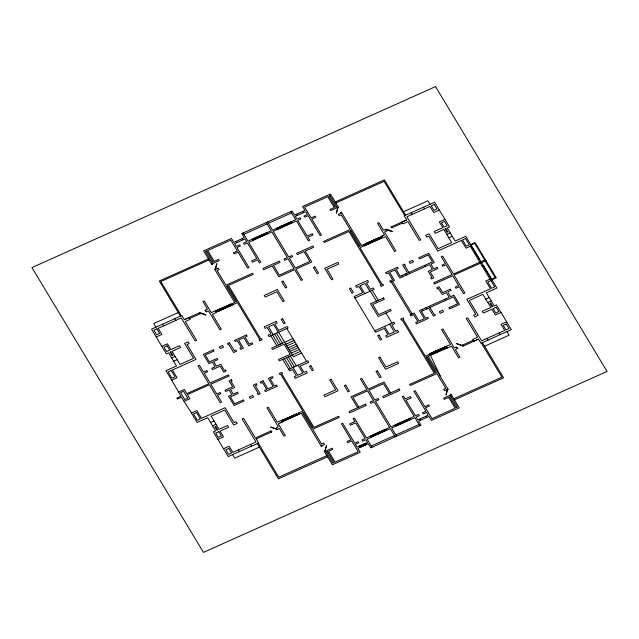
<?xml version="1.0" encoding="UTF-8"?>
<svg xmlns="http://www.w3.org/2000/svg" width="639" height="639" viewBox="0 0 639 639"><rect width="100%" height="100%" fill="white"/><g stroke="black" fill="none" stroke-linecap="round" stroke-linejoin="round"><path stroke-width="0.96" d="M371.642 435.638L372.289 436.709M395.11 425.111L395.629 425.973M431.085 353.231L431.716 354.341M478.124 259.322L479.258 258.851M491.191 300.921L487.717 302.479L482.836 294.363L469.266 300.45L478.244 315.362L474.753 316.928L473.691 315.171L475.759 314.236L466.813 299.379L490.432 288.788L485.768 281.04L491.167 278.62L490.065 278.812M231.526 305.21L230.943 304.14M298.405 413.098L302.838 411.109L280.649 374.246L279.978 374.55L279.339 373.472L281.831 372.353L282.478 373.424L281.695 373.775L313.933 427.323L338.606 416.261L339.269 417.355L312.695 429.264L321.561 444.001L323.63 443.075L324.5 444.52L321.113 446.038L301.336 413.201L283.676 421.117L283.029 420.047L281.543 420.654L283.253 419.887M324.476 451.629L332.152 448.187L332.847 449.329L328.55 451.262L335.076 462.093L358.223 451.709L351.698 440.878L347.768 442.643L347.081 441.501L351.011 439.744L341.394 423.769L342.688 423.186L354.717 443.162L358.136 441.637L358.83 442.795L355.42 444.329L357.081 447.084L365.548 443.29L366.283 444.616L360.084 447.316L359.334 446.07L367.545 442.507L365.867 439.728L362.72 441.142L361.954 439.864L365.101 438.45L355.707 422.858L350.507 425.191L349.725 423.889L354.925 421.556L353.135 418.585L354.397 418.018L366.363 437.883L389.63 427.475L374.174 401.795L370.804 403.305L370.085 402.115L373.456 400.605L367.553 390.812L352.944 397.37L358.838 407.155M366.283 444.616L365.548 443.29M386.228 430.454L385.541 429.304L371.866 435.478L372.074 435.822M372.042 447.204L370.756 447.843L368.272 443.722L357.832 448.33L360.22 452.3L332.4 464.777L324.229 451.222L325.563 451.142M422.219 309.5L422.938 310.698L426.948 308.893L426.261 307.591L426.948 308.893M422.938 310.698L421.365 311.305L425.534 318.23L427.635 317.287L428.346 318.47L416.404 323.821L415.693 322.639L417.834 321.681L413.641 314.715L410.805 315.986L410.118 314.835L414.192 313.006L419.048 321.066L424.296 318.709L419.44 310.65L449.201 297.295L446.389 292.614L442.156 294.507L438.482 288.397L437.356 288.9L436.693 287.798L439.105 286.711L442.667 292.614L450.319 289.187L451.078 290.441L447.707 291.951L450.551 296.672L453.922 295.162L459.497 304.428L449.544 308.893L448.842 307.734L457.644 303.789L453.49 296.895L429.935 307.455M408.992 418.857L395.333 424.959M444.936 347.097L431.293 353.111M291.208 223.155L290.561 222.084M379.814 238.746L379.167 237.676M217.731 311.401L231.43 305.17M277.35 229.337L291.088 223.131M283.221 420.007L296.911 413.784L297.622 414.863M276.607 428.434L276.791 429.648L279.339 428.497L283.932 436.125L285.298 435.51L278.284 423.873L283.676 421.117M470.368 246.366L479.841 262.23M216.996 310.394L217.667 311.512L231.502 305.346L233.075 304.603L232.404 303.485M365.228 243.93L365.899 245.049L381.299 238.139L360.005 247.684L382.202 284.547L382.865 284.243L383.512 285.321L381.012 286.44L380.365 285.369L381.156 285.018L348.91 231.47L324.237 242.532L323.582 241.438L350.156 229.521L341.282 214.792L339.221 215.718L338.343 214.273L341.737 212.755L361.514 245.592L382.889 236.007M482.804 265.992L483.308 265.792M446.445 346.314L429.775 354.19L430.446 355.308L451.557 346.178L458.562 357.816L459.928 357.201L455.343 349.581L457.891 348.439L456.853 347.616M473.755 341.17L478.451 339.061L480.975 343.263L511.336 329.62L496.479 304.923L494.219 305.937L486.319 292.806L496.862 288.077L481.574 262.685M410.733 419.543L409.966 418.265L414.136 416.396L402.171 396.531L403.433 395.964L405.23 398.936L410.43 396.603L411.212 397.905L406.005 400.238L415.398 415.829L418.545 414.415L419.312 415.693L416.165 417.107L417.842 419.887L428.282 415.158L426.62 412.395L423.202 413.928L422.507 412.77L425.925 411.236L413.888 391.26L415.182 390.677L424.807 406.652L428.737 404.886L429.424 406.029L425.494 407.794L432.012 418.625L455.16 408.241L448.642 397.41L444.345 399.335L443.65 398.185L451.326 394.742L459.249 407.898L431.421 420.374L429.033 416.404L418.577 421.101L421.053 425.223L372.018 447.276L367.129 439.161L371.307 437.292L370.532 436.014M243.858 234.329L267.054 223.922M268.404 223.323L291.6 212.915M335.235 201.956L384.406 179.902L405.653 215.183M208.466 258.971L159.279 281.032L180.438 316.169M209.041 259.929L160.82 281.551L181.404 315.738M267.621 233.658L253.899 239.769M335.85 202.978L384.095 181.34L404.719 215.599M252.796 240.384L271.871 231.925L287.334 257.597L283.972 259.107L284.69 260.297L288.053 258.787L293.948 268.58L279.339 275.129L273.444 265.337L280.114 262.349L279.355 261.095L262.956 268.444L263.715 269.698L272.206 265.896L278.78 276.823L294.651 269.706L301.105 280.433L302.415 279.842L295.953 269.123L311.824 262.006L305.242 251.079L313.733 247.269L312.974 246.015L296.576 253.371L297.335 254.626L304.004 251.63L309.899 261.423L295.29 267.981L289.395 258.188L292.758 256.678L292.039 255.488L288.676 256.99L273.212 231.318L292.207 222.707M338.374 207.164L330.69 210.606L330.004 209.456L334.301 207.531L327.775 196.7L304.627 207.076L311.153 217.915L315.083 216.15L315.762 217.292L311.832 219.049L321.457 235.024L320.163 235.607L308.126 215.631L304.715 217.156L304.012 215.998L307.431 214.464L305.769 211.709L295.282 216.357L296.959 219.145L300.106 217.731L300.873 219.009L297.726 220.415L307.111 236.015L312.319 233.682L313.102 234.976L307.894 237.309L309.691 240.288L308.421 240.847L296.464 220.982L292.287 222.859L291.52 221.581M214.88 269.634L218.274 268.108L219.145 269.562L217.076 270.489L225.95 285.218L252.525 273.3L253.18 274.395L228.514 285.457L260.752 339.005L261.535 338.646L262.182 339.724L259.69 340.843L259.043 339.772L259.706 339.469L237.508 302.614L216.214 312.167M178.257 312.543L153.719 323.542L155.916 327.192M403.568 211.733L427.97 200.79L430.063 204.264M480.991 261.71L465.695 236.326L455.152 241.055L447.236 227.923L449.497 226.909L434.616 202.22L404.231 215.822L406.763 220.016L402.067 222.124M189.024 317.495L190.134 319.34L185.286 321.513L196.596 340.299L195.135 340.954L181.292 317.974L158.153 328.334L161.843 334.461L156.22 336.985L151.515 329.165L181.867 315.53L184.399 319.724L189.096 317.623M439.32 210.039L433.697 212.563L430.007 206.429L406.883 216.813L420.726 239.801L419.256 240.456L407.946 221.669L403.097 223.842L401.987 222.005M184.328 319.604L200.047 312.559L200.358 313.302L204.352 314.564M406.692 219.896L390.964 226.949L391.723 227.899L402.602 223.019M189.631 318.51L200.51 313.637C198.889 311.409 210.263 316.632 204.36 314.556M205.998 311.177L204.951 310.354L207.507 309.212L202.914 301.592L204.28 300.977L211.285 312.615L215.383 310.778L216.397 312.479L212.308 314.308L221.286 329.213L219.92 329.828L208.514 310.881L206.397 311.832M386.236 230.359C389.87 228.458 398.273 235.144 386.06 229.145L383.504 230.296L378.919 222.668L377.553 223.283L384.558 234.92L380.469 236.749L381.491 238.451L385.581 236.614L394.559 251.518L395.916 250.903L384.518 231.965L386.635 231.014L385.629 229.345M215.543 311.049L234.657 302.471L214.64 269.227L215.966 269.147M230.879 304.324L217.22 310.219L230.775 304.14L231.502 305.346M379.111 237.852L365.444 243.755L378.999 237.676L379.734 238.874M379.654 238.698L365.995 244.865M156.22 336.985L161.843 346.354L167.482 343.822L170.94 349.565L179.527 345.723L180.589 347.48L172.003 351.33L177.051 359.717M444.968 219.393L439.336 221.925L442.795 227.668L434.208 231.518L435.271 233.283L443.849 229.433L448.905 237.82M171.651 357.872L175.03 356.354M446.877 234.457L450.255 232.939M173.664 361.235L177.147 359.669L180.014 364.43L193.585 358.343L184.599 343.431L188.098 341.865L189.16 343.622L187.083 344.557L196.029 359.414L172.41 370.005L177.083 377.753L171.683 380.173L165.988 370.716L176.532 365.987L168.632 352.856L166.372 353.862L161.843 346.354M452.292 236.294L448.81 237.86L451.669 242.612L438.098 248.699L429.12 233.786L425.63 235.352L426.684 237.117L428.761 236.182L437.707 251.047L461.326 240.456L465.999 248.204L471.167 245.887M470.647 244.545L475.073 242.564L496.311 277.837L491.886 279.826M408.848 272.438L432.403 261.878L428.258 254.985L419.456 258.931L418.753 257.773L428.713 253.308L434.296 262.573L430.926 264.083L433.769 268.811L437.14 267.294L437.899 268.556L430.239 271.982L433.793 277.893L431.381 278.971L430.71 277.869L431.836 277.366L428.154 271.255L432.387 269.362L429.568 264.682L399.79 278.013L394.934 269.954L389.686 272.31L394.543 280.369L390.461 282.198L389.774 281.048L392.602 279.778L388.408 272.813L386.268 273.772L385.557 272.589L397.49 267.238L398.201 268.42L396.108 269.362L400.278 276.288L407.498 273.045L402.658 265.009L404.607 264.131L405.278 265.249L404.679 265.512L409.567 273.636M470.943 245.041L474.737 243.339L484.777 260.017M354.964 298.014L374.127 289.427L373.232 287.941L370.324 289.251L366.538 282.957L368.559 282.047L367.609 280.465L355.603 285.857L356.554 287.43L358.894 286.384L362.688 292.686L354.078 296.544L375.596 332.28L384.207 328.422L388.001 334.724L385.66 335.771L386.611 337.352L398.624 331.968L397.674 330.387L395.645 331.298L391.859 325.003L394.766 323.701L393.872 322.216L374.71 330.81M471.143 246.167L471.526 245.879M292.878 338.598L271.647 348.119L272.454 349.469L284.123 344.237L290.162 354.27L278.492 359.493L279.307 360.851L300.546 351.33M178.481 392.09L184.312 389.471L186.812 393.624L208.801 383.759L197.986 365.804L199.384 365.181L203.514 372.042L206.892 370.532L207.611 371.722L204.232 373.24L210.135 383.041L228.442 374.837L229.137 375.996L210.838 384.207L216.741 394.007L220.12 392.498L220.838 393.688L217.46 395.206L221.597 402.067L220.199 402.69L209.384 384.734L187.403 394.598L189.887 398.728L184.056 401.34L181.564 397.21L177.442 399.063L176.851 398.089L180.981 396.236L171.683 380.173M285.809 344.189L294.028 340.499M479.178 258.579L471.334 245.967M286.847 345.907L295.058 342.216M288.053 347.912L296.272 344.229M485.408 259.73L453.458 274.059L442.651 256.103L441.253 256.726L445.383 263.587L442.004 265.105L442.723 266.295L446.102 264.778L452.013 274.586L433.705 282.797L434.408 283.956L452.708 275.744L458.61 285.553L455.232 287.071L455.95 288.261L459.329 286.743L463.467 293.613L464.857 292.981L454.049 275.026L485.991 260.704M289.084 349.629L297.303 345.947M290.122 351.346L298.341 347.664M482.149 266.056L483.292 265.552M483.435 265.648L491.079 278.348M291.208 353.143L299.419 349.461M301.592 353.063L293.373 356.746L278.62 332.248M288.724 369.366L307.878 360.779L308.765 362.249L300.162 366.107L303.956 372.409L306.297 371.363L307.247 372.936L295.234 378.32L294.283 376.746L296.312 375.836L292.526 369.542L289.611 370.852L282.678 359.342M184.056 401.34L191.452 413.01L196.852 410.589L201.517 418.337L225.136 407.746L234.09 422.611L236.158 421.676L237.221 423.441L233.722 425.007L224.744 410.094L211.174 416.173L216.062 424.288L212.587 425.854M491.527 279.219L495.193 277.574L485.241 261.039M426.98 308.781L428.585 308.062L433.426 316.105L435.375 315.235L434.704 314.116L434.113 314.38L429.224 306.265M210.566 422.491L214.041 420.933M485.696 299.124L489.17 297.566M217.875 439.392L223.514 436.868L220.056 431.125L228.634 427.275L227.58 425.51L218.993 429.36L215.966 424.336M501 312.439L495.361 314.971L491.902 309.228L483.324 313.07L482.261 311.313L490.84 307.463L487.813 302.439M281.543 420.654L296.975 413.792L283.117 419.911L283.804 421.061M431.229 353.535L425.334 356.179L403.145 319.324L403.808 319.021L403.161 317.95L400.661 319.069L401.308 320.139L402.091 319.788L434.336 373.336L409.663 384.398L410.326 385.493L436.9 373.575L445.766 388.304L443.706 389.231L444.576 390.677L447.963 389.159M447.116 347.432L430.255 354.996L440.463 376.363M430.414 355.324L428.186 356.314L448.211 389.566L446.885 389.646M279.962 422.786L282.214 421.772M223.522 448.754L229.153 446.23L232.844 452.364L255.967 441.98L242.125 418.992L243.587 418.337L254.905 437.124M506.631 321.808L501 324.332L504.69 330.459L481.558 340.819L467.716 317.831L466.246 318.494L477.565 337.28L472.716 339.453L473.826 341.29M473.211 340.275L462.332 345.156L462.5 345.731L462.804 346.234L478.523 339.189M256.159 438.897L271.879 431.844L271.128 430.894L255.552 437.883L258.611 442.971L228.227 456.565L213.354 431.884L215.607 430.87L207.691 417.738L197.147 422.467L191.452 413.01M259.338 447.124L234.729 458.163L232.588 454.617M484.586 346.202L509.091 335.211L506.919 331.609M326.88 455.615L278.764 477.189L258.252 443.131M410.046 418.409L390.972 426.868L375.516 401.196L378.879 399.687L378.16 398.496L374.797 400.006L368.903 390.213L383.512 383.664L389.407 393.456M453.754 398.776L501.911 377.186L481.375 343.087M327.583 456.781L278.436 478.827L257.221 443.594M371.291 437.156L390.325 428.617L395.245 436.796M454.425 399.886L503.628 377.817L482.429 342.616M371.275 445.934L394.479 435.526M395.821 434.919L419.024 424.512M431.213 353.207L429.584 353.878L450.535 344.485L441.565 329.58L442.923 328.965L454.329 347.904L456.454 346.953L457.46 348.63M283.644 225.567L277.214 228.45M260.177 236.087L253.747 238.97M409.056 419.24L409.335 419.759L402.778 422.363M480.424 263.196L490.017 279.131M423.489 207.212L424.504 208.897M499.195 332.927L500.209 334.612M411.284 212.659L412.315 214.377M486.99 338.382L488.028 340.1M424.663 265.353L425.382 266.559M445.024 299.164L445.742 300.37M391.403 226.749L392.011 227.764M462.628 345.028L463.235 346.042M405.893 273.764L406.612 274.962M446.262 346.003L447.468 348.015M445.663 348.087L444.992 346.969L431.157 353.135L431.844 354.286M401.883 275.569L402.602 276.759M392.506 281.288L412.155 313.917M391.244 281.847L410.901 314.484M363.607 244.314L364.629 246.007M337.288 207.651L338.614 207.571L330.451 194.016L302.63 206.493L305.019 210.463L294.547 215.143L292.063 211.022L241.79 233.562L244.274 237.692L233.818 242.389L231.422 238.419L203.601 250.895L211.517 264.043L219.201 260.6L218.506 259.458L214.209 261.383L207.683 250.552L230.831 240.168L237.357 250.999L233.427 252.764L234.114 253.899L238.043 252.141L247.66 268.116L248.954 267.533L236.925 247.557L240.344 246.023L239.641 244.865L236.23 246.398L234.569 243.635L245.001 238.906L246.678 241.686L243.531 243.1L244.298 244.378L247.453 242.964L256.838 258.555L251.638 260.888L252.421 262.19L257.621 259.857L259.41 262.829L260.672 262.262L248.715 242.397L252.884 240.528L252.117 239.25M385.956 313.03L391.995 323.062M372.225 290.274L378.264 300.306M370.356 291.112L376.395 301.145M369.853 291.344L365.149 283.524L360.077 285.793L364.789 293.613M389.598 324.133L394.303 331.953L389.239 334.221L384.534 326.409M302.758 211.477L303.509 212.723M426.021 416.173L426.772 417.411M296.552 214.257L297.271 215.463M419.815 418.952L420.566 420.206M290.801 211.589L295.689 219.704L272.526 230.168L267.597 221.997M419.791 425.79L414.903 417.674L391.667 428.018L396.587 436.197M409.056 418.857L409.703 419.935M290.394 222.084L276.839 228.163M390.645 392.897L384.063 381.97L368.2 389.087L361.738 378.36L360.436 378.951L366.89 389.67L351.027 396.787L357.608 407.714M276.615 228.339L277.31 229.489M266.255 222.596L271.184 230.775L247.94 241.119L243.052 233.003M267.094 232.604L267.781 233.754M266.926 232.604L253.371 238.682M253.148 238.858L253.795 239.937M242.277 238.587L243.036 239.841M236.071 241.374L236.821 242.62M286.839 328.566L306.584 361.354M278.316 332.384L273.604 324.572L268.54 326.841L273.244 334.66M298.062 365.181L302.766 373L297.702 375.269L292.997 367.449M290.306 355.915L296.344 365.947M276.471 333.215L282.51 343.247M288.341 356.802L294.379 366.834M274.578 334.061L280.617 344.094M286.472 357.64L292.51 367.665M272.597 334.948L278.636 344.98M270.784 335.763L276.823 345.795M284.323 358.599L290.362 368.631M298.221 412.786L299.244 414.479M282.382 422.044L281.36 420.342L277.262 422.179L268.292 407.275L266.926 407.882L278.332 426.828L276.216 427.779L277.222 429.448M205.391 310.163L206.437 311.912M199.616 312.751L200.223 313.765M270.832 431.029L271.447 432.044M174.822 318.693L175.861 320.411M250.528 444.417L251.566 446.134M162.641 324.181L163.656 325.866M238.347 449.896L239.361 451.581M445.167 347.64L438.737 350.515M385.732 430.007L379.302 432.891M216.805 263.827L215.447 268.995L216.805 263.827M337.807 207.803L336.441 212.971L337.807 207.803M270.728 427.1L276.407 429.112L270.728 427.1M326.401 445.822L325.043 450.99L326.401 445.822M456.741 343.694L462.42 345.699L456.741 343.694M447.404 389.798L446.038 394.966L447.404 389.798M435.534 86.6L31.95 267.573L203.466 552.4L607.05 371.427L435.534 86.6M206.621 251.055L205.446 251.582L212.004 262.477L213.186 261.95L206.621 251.055M330.043 195.71L328.861 196.237L335.427 207.14L336.601 206.605L330.043 195.71M212.707 263.739L211.621 264.219L211.868 264.626L212.707 263.739M341.386 212.172L340.547 213.059L341.625 212.579L341.386 212.172M227.484 285.968L226.454 286.424L235.799 301.943L236.829 301.48L227.484 285.968M351.011 230.575L349.98 231.038L359.318 246.55L360.348 246.095L351.011 230.575M156.874 328.853L153.871 330.203L156.611 334.756L159.614 333.406L156.874 328.853M434.24 204.48L431.237 205.83L433.985 210.383L436.988 209.033L434.24 204.48M283.109 281.12L281.727 281.743L285.441 287.917L286.831 287.294L283.109 281.12M314.795 266.91L313.414 267.533L317.128 273.708L318.518 273.085L314.795 266.91M277.342 289.523L264.211 295.418L265.177 297.023L276.911 291.759L282.853 301.632L284.251 301.001L277.342 289.523M337.831 262.397L324.7 268.292L331.609 279.77L333.007 279.139L327.064 269.275L338.806 264.011L337.831 262.397M167.122 345.835L164.007 347.233L166.595 351.522L169.71 350.124L167.122 345.835M444.568 221.429L441.445 222.827L444.033 227.117L447.148 225.719L444.568 221.429M170.765 351.897L170.014 352.233L172.083 355.667L172.842 355.332L170.765 351.897M445.854 228.546L445.095 228.882L447.164 232.316L447.923 231.981L445.854 228.546M222.588 345.499L219.313 346.969L220.263 348.543L223.538 347.073L222.588 345.499M276.232 321.441L264.226 326.825L265.177 328.406L267.206 327.495L270.992 333.79L268.084 335.092L268.971 336.577L288.133 327.983L287.246 326.513L278.644 330.371L274.85 324.069L277.182 323.022L276.232 321.441M412.522 260.329L409.248 261.798L410.198 263.38L413.473 261.91L412.522 260.329M282.534 318.685L281.16 319.308L283.828 323.733L285.202 323.118L282.534 318.685M350.747 288.101L349.365 288.716L352.033 293.149L353.415 292.534L350.747 288.101M213.306 349.9L203.346 354.365L208.929 363.631L212.3 362.121L215.143 366.842L211.773 368.352L212.531 369.606L220.183 366.179L223.738 372.082L226.158 370.995L225.495 369.893L224.369 370.396L220.687 364.286L216.461 366.179L213.642 361.498L217.827 359.629L217.1 358.423L209.352 361.898L205.207 355.004L214.001 351.059L213.306 349.9M229.417 342.688L227.468 343.558L228.139 344.677L228.738 344.413L233.626 352.528L236.582 351.202L235.863 350.012L234.257 350.731L229.417 342.688M246.446 334.972L234.505 340.323L235.216 341.506L237.309 340.563L241.486 347.488L239.881 348.207L240.599 349.397L243.403 348.143L238.547 340.084L243.802 337.727L248.651 345.787L252.732 343.958L252.038 342.808L249.21 344.078L245.017 337.112L247.157 336.154L246.446 334.972M171.228 370.5L168.153 371.874L171.963 378.2L175.038 376.818L171.228 370.5M465.551 238.523L462.476 239.897L466.286 246.223L469.361 244.849L465.551 238.523M383.536 297.942L370.516 303.781L378.184 316.513L391.204 310.674L390.389 309.324L378.727 314.556L372.689 304.523L384.351 299.292L383.536 297.942M183.625 391.3L180.589 392.658L184.719 399.519L187.754 398.161L183.625 391.3M231.47 379.814L229.05 380.9L232.604 386.803L224.952 390.237L225.711 391.491L229.074 389.982L231.925 394.71L228.554 396.22L234.13 405.485L244.09 401.02L243.395 399.862L234.593 403.808L230.439 396.915L238.187 393.44L237.46 392.234L233.283 394.111L230.463 389.431L234.689 387.538L231.014 381.427L232.133 380.924L231.47 379.814M256.231 383.831L253.276 385.157L258.164 393.281L257.573 393.544L258.244 394.662L260.193 393.784L255.344 385.748L256.95 385.029L256.231 383.831M263.052 380.772L260.249 382.034L260.968 383.224L262.573 382.505L266.743 389.431L264.642 390.373L265.353 391.555L277.294 386.196L276.583 385.021L274.443 385.98L270.241 379.015L273.077 377.745L272.382 376.595L268.308 378.424L273.157 386.483L267.909 388.839L263.052 380.772M196.564 412.57L193.489 413.944L197.299 420.27L200.366 418.888L196.564 412.57M490.88 280.593L487.813 281.967L491.623 288.293L494.69 286.919L490.88 280.593M310.81 365.644L309.436 366.259L312.104 370.692L313.477 370.069L310.81 365.644M379.023 335.06L377.641 335.675L380.309 340.108L381.691 339.485L379.023 335.06M252.653 395.413L249.37 396.883L250.32 398.464L253.603 396.995L252.653 395.413M442.587 310.25L439.305 311.72L440.255 313.294L443.538 311.824L442.587 310.25M215.678 426.477L214.92 426.812L216.988 430.247L217.747 429.911L215.678 426.477M490.768 303.126L490.009 303.461L492.078 306.896L492.837 306.56L490.768 303.126M379.989 357.161L378.592 357.792L385.509 369.27L398.64 363.375L397.666 361.77L385.932 367.026L379.989 357.161M331.138 379.342L329.74 379.973L335.683 389.838L323.949 395.102L324.916 396.707L338.047 390.82L331.138 379.342M218.818 431.676L215.694 433.074L218.282 437.364L221.398 435.966L218.818 431.676M496.255 307.263L493.14 308.661L495.728 312.958L498.843 311.56L496.255 307.263M345.715 385.085L344.333 385.708L348.047 391.883L349.437 391.26L345.715 385.085M377.409 370.876L376.02 371.499L379.734 377.673L381.124 377.05L377.409 370.876M445.383 347.904L431.828 353.982L445.383 347.904M297.343 414.687L283.788 420.766L297.343 414.687M303.525 412.243L302.495 412.698L311.84 428.218L312.87 427.755L303.525 412.243M427.052 356.85L426.021 357.313L435.359 372.825L436.389 372.369L427.052 356.85M228.866 448.41L225.863 449.76L228.602 454.313L231.606 452.963L228.866 448.41M506.24 324.037L503.236 325.387L505.976 329.932L508.979 328.59L506.24 324.037M365.516 404.167L349.11 411.524L349.868 412.778L366.267 405.422L365.516 404.167M399.135 389.087L382.737 396.444L383.496 397.698L399.894 390.349L399.135 389.087M322.304 445.734L321.217 446.214L321.465 446.621L322.304 445.734M450.982 394.167L450.144 395.054L451.222 394.575L450.982 394.167M327.424 451.653L326.241 452.188L332.807 463.083L333.989 462.556L327.424 451.653M450.838 396.316L449.664 396.843L456.222 407.738L457.404 407.211L450.838 396.316M385.956 430.279L372.401 436.349L385.956 430.279M409.423 419.751L395.868 425.83L409.423 419.751M366.307 444.544L365.548 443.402L366.299 444.528"/></g></svg>
